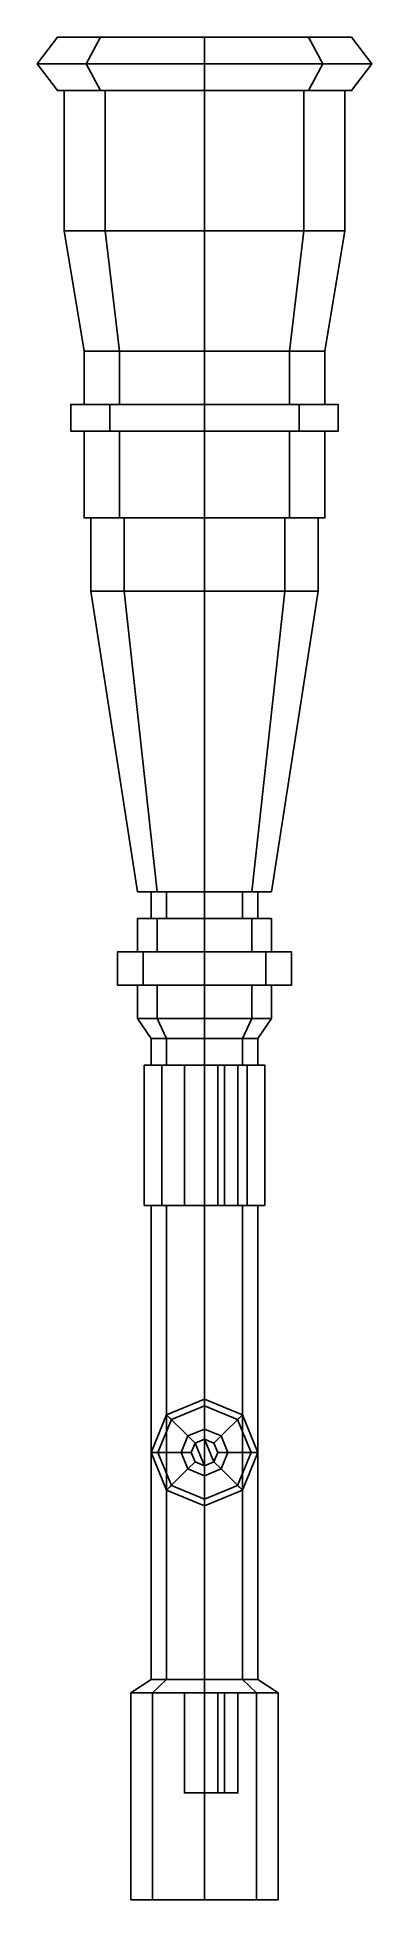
# Model space of a CAD drawing. Extents: x -0.45 to 0.05, y -5.13 to -2.34.
import ezdxf

# ---------------------------------------------------------------- set-up
doc = ezdxf.new("R2010")
doc.units = 0
doc.layers.add('SCOPE', color=2, linetype='CONTINUOUS')

msp = doc.modelspace()

# ---------------------------------------------------------------- linework, layer by layer
at = {"layer": 'SCOPE'}
for points in [[(-0.42, -2.34, 0.35), (-0.3556, -2.34, 0.1944), (-0.3768, -2.38, 0.1732), (-0.45, -2.38, 0.35)], [(-0.3556, -2.34, 0.5056), (-0.42, -2.34, 0.35), (-0.45, -2.38, 0.35), (-0.3768, -2.38, 0.5268)], [(-0.0444, -2.34, 0.1944), (-0.42, -2.34, 0.35), (-0.3556, -2.34, 0.5056), (0.02, -2.34, 0.35)], [(-0.2, -2.34, 0.13), (-0.3556, -2.34, 0.1944), (-0.42, -2.34, 0.35), (-0.0444, -2.34, 0.1944)], [(-0.3556, -2.34, 0.1944), (-0.2, -2.34, 0.13), (-0.2, -2.38, 0.1), (-0.3768, -2.38, 0.1732)], [(-0.2, -2.34, 0.57), (-0.3556, -2.34, 0.5056), (-0.3768, -2.38, 0.5268), (-0.2, -2.38, 0.6)], [(0.02, -2.34, 0.35), (-0.3556, -2.34, 0.5056), (-0.2, -2.34, 0.57), (-0.0444, -2.34, 0.5056)], [(-0.2, -2.34, 0.13), (-0.0444, -2.34, 0.1944), (-0.0232, -2.38, 0.1732), (-0.2, -2.38, 0.1)], [(-0.0444, -2.34, 0.5056), (-0.2, -2.34, 0.57), (-0.2, -2.38, 0.6), (-0.0232, -2.38, 0.5268)], [(-0.0444, -2.34, 0.1944), (0.02, -2.34, 0.35), (0.05, -2.38, 0.35), (-0.0232, -2.38, 0.1732)], [(0.02, -2.34, 0.35), (-0.0444, -2.34, 0.5056), (-0.0232, -2.38, 0.5268), (0.05, -2.38, 0.35)], [(-0.42, -2.42, 0.35), (-0.3556, -2.42, 0.5056), (-0.3768, -2.38, 0.5268), (-0.45, -2.38, 0.35)], [(-0.3556, -2.42, 0.1944), (-0.42, -2.42, 0.35), (-0.45, -2.38, 0.35), (-0.3768, -2.38, 0.1732)], [(-0.3556, -2.42, 0.5056), (-0.2, -2.42, 0.57), (-0.2, -2.38, 0.6), (-0.3768, -2.38, 0.5268)], [(-0.2, -2.42, 0.13), (-0.3556, -2.42, 0.1944), (-0.3768, -2.38, 0.1732), (-0.2, -2.38, 0.1)], [(-0.2, -2.42, 0.57), (-0.0444, -2.42, 0.5056), (-0.0232, -2.38, 0.5268), (-0.2, -2.38, 0.6)], [(-0.0444, -2.42, 0.1944), (-0.2, -2.42, 0.13), (-0.2, -2.38, 0.1), (-0.0232, -2.38, 0.1732)], [(-0.0444, -2.42, 0.5056), (0.02, -2.42, 0.35), (0.05, -2.38, 0.35), (-0.0232, -2.38, 0.5268)], [(0.02, -2.42, 0.35), (-0.0444, -2.42, 0.1944), (-0.0232, -2.38, 0.1732), (0.05, -2.38, 0.35)], [(-0.41, -2.63, 0.35), (-0.3485, -2.63, 0.4985), (-0.3485, -2.42, 0.4985), (-0.41, -2.42, 0.35)], [(-0.3485, -2.63, 0.2015), (-0.41, -2.63, 0.35), (-0.41, -2.42, 0.35), (-0.3485, -2.42, 0.2015)], [(-0.3485, -2.63, 0.4985), (-0.2, -2.63, 0.56), (-0.2, -2.42, 0.56), (-0.3485, -2.42, 0.4985)], [(-0.2, -2.63, 0.14), (-0.3485, -2.63, 0.2015), (-0.3485, -2.42, 0.2015), (-0.2, -2.42, 0.14)], [(-0.2, -2.63, 0.56), (-0.0515, -2.63, 0.4985), (-0.0515, -2.42, 0.4985), (-0.2, -2.42, 0.56)], [(-0.0515, -2.63, 0.2015), (-0.2, -2.63, 0.14), (-0.2, -2.42, 0.14), (-0.0515, -2.42, 0.2015)], [(-0.0515, -2.63, 0.4985), (0.01, -2.63, 0.35), (0.01, -2.42, 0.35), (-0.0515, -2.42, 0.4985)], [(0.01, -2.63, 0.35), (-0.0515, -2.63, 0.2015), (-0.0515, -2.42, 0.2015), (0.01, -2.42, 0.35)], [(-0.38, -2.81, 0.35), (-0.3273, -2.81, 0.4773), (-0.3485, -2.63, 0.4985), (-0.41, -2.63, 0.35)], [(-0.3273, -2.81, 0.2227), (-0.38, -2.81, 0.35), (-0.41, -2.63, 0.35), (-0.3485, -2.63, 0.2015)], [(-0.3273, -2.81, 0.4773), (-0.2, -2.81, 0.53), (-0.2, -2.63, 0.56), (-0.3485, -2.63, 0.4985)], [(-0.2, -2.81, 0.17), (-0.3273, -2.81, 0.2227), (-0.3485, -2.63, 0.2015), (-0.2, -2.63, 0.14)], [(-0.2, -2.81, 0.53), (-0.0727, -2.81, 0.4773), (-0.0515, -2.63, 0.4985), (-0.2, -2.63, 0.56)], [(-0.0727, -2.81, 0.2227), (-0.2, -2.81, 0.17), (-0.2, -2.63, 0.14), (-0.0515, -2.63, 0.2015)], [(-0.0727, -2.81, 0.4773), (-0.02, -2.81, 0.35), (0.01, -2.63, 0.35), (-0.0515, -2.63, 0.4985)], [(-0.02, -2.81, 0.35), (-0.0727, -2.81, 0.2227), (-0.0515, -2.63, 0.2015), (0.01, -2.63, 0.35)], [(-0.38, -2.89, 0.35), (-0.3273, -2.89, 0.4773), (-0.3273, -2.81, 0.4773), (-0.38, -2.81, 0.35)], [(-0.3273, -2.89, 0.2227), (-0.38, -2.89, 0.35), (-0.38, -2.81, 0.35), (-0.3273, -2.81, 0.2227)], [(-0.3273, -2.89, 0.4773), (-0.2, -2.89, 0.53), (-0.2, -2.81, 0.53), (-0.3273, -2.81, 0.4773)], [(-0.2, -2.89, 0.17), (-0.3273, -2.89, 0.2227), (-0.3273, -2.81, 0.2227), (-0.2, -2.81, 0.17)], [(-0.2, -2.89, 0.53), (-0.0727, -2.89, 0.4773), (-0.0727, -2.81, 0.4773), (-0.2, -2.81, 0.53)], [(-0.0727, -2.89, 0.2227), (-0.2, -2.89, 0.17), (-0.2, -2.81, 0.17), (-0.0727, -2.81, 0.2227)], [(-0.0727, -2.89, 0.4773), (-0.02, -2.89, 0.35), (-0.02, -2.81, 0.35), (-0.0727, -2.81, 0.4773)], [(-0.02, -2.89, 0.35), (-0.0727, -2.89, 0.2227), (-0.0727, -2.81, 0.2227), (-0.02, -2.81, 0.35)], [(-0.4, -2.93, 0.35), (-0.3414, -2.93, 0.4914), (-0.3414, -2.89, 0.4914), (-0.4, -2.89, 0.35)], [(-0.3414, -2.93, 0.2086), (-0.4, -2.93, 0.35), (-0.4, -2.89, 0.35), (-0.3414, -2.89, 0.2086)], [(-0.38, -2.89, 0.35), (-0.3273, -2.89, 0.2227), (-0.3414, -2.89, 0.2086), (-0.4, -2.89, 0.35)], [(-0.3273, -2.89, 0.4773), (-0.38, -2.89, 0.35), (-0.4, -2.89, 0.35), (-0.3414, -2.89, 0.4914)], [(-0.3414, -2.93, 0.4914), (-0.2, -2.93, 0.55), (-0.2, -2.89, 0.55), (-0.3414, -2.89, 0.4914)], [(-0.2, -2.93, 0.15), (-0.3414, -2.93, 0.2086), (-0.3414, -2.89, 0.2086), (-0.2, -2.89, 0.15)], [(-0.3273, -2.89, 0.2227), (-0.2, -2.89, 0.17), (-0.2, -2.89, 0.15), (-0.3414, -2.89, 0.2086)], [(-0.2, -2.89, 0.53), (-0.3273, -2.89, 0.4773), (-0.3414, -2.89, 0.4914), (-0.2, -2.89, 0.55)], [(-0.2, -2.93, 0.55), (-0.0586, -2.93, 0.4914), (-0.0586, -2.89, 0.4914), (-0.2, -2.89, 0.55)], [(-0.0586, -2.93, 0.2086), (-0.2, -2.93, 0.15), (-0.2, -2.89, 0.15), (-0.0586, -2.89, 0.2086)], [(-0.0727, -2.89, 0.4773), (-0.2, -2.89, 0.53), (-0.2, -2.89, 0.55), (-0.0586, -2.89, 0.4914)], [(-0.2, -2.89, 0.17), (-0.0727, -2.89, 0.2227), (-0.0586, -2.89, 0.2086), (-0.2, -2.89, 0.15)], [(-0.02, -2.89, 0.35), (-0.0727, -2.89, 0.4773), (-0.0586, -2.89, 0.4914), (0, -2.89, 0.35)], [(-0.0727, -2.89, 0.2227), (-0.02, -2.89, 0.35), (0, -2.89, 0.35), (-0.0586, -2.89, 0.2086)], [(-0.0586, -2.93, 0.4914), (0, -2.93, 0.35), (0, -2.89, 0.35), (-0.0586, -2.89, 0.4914)], [(0, -2.93, 0.35), (-0.0586, -2.93, 0.2086), (-0.0586, -2.89, 0.2086), (0, -2.89, 0.35)], [(-0.3273, -2.93, 0.2227), (-0.38, -2.93, 0.35), (-0.4, -2.93, 0.35), (-0.3414, -2.93, 0.2086)], [(-0.38, -2.93, 0.35), (-0.3273, -2.93, 0.4773), (-0.3414, -2.93, 0.4914), (-0.4, -2.93, 0.35)], [(-0.38, -3.06, 0.35), (-0.3273, -3.06, 0.4773), (-0.3273, -2.93, 0.4773), (-0.38, -2.93, 0.35)], [(-0.3273, -3.06, 0.2227), (-0.38, -3.06, 0.35), (-0.38, -2.93, 0.35), (-0.3273, -2.93, 0.2227)], [(-0.2, -2.93, 0.17), (-0.3273, -2.93, 0.2227), (-0.3414, -2.93, 0.2086), (-0.2, -2.93, 0.15)], [(-0.3273, -2.93, 0.4773), (-0.2, -2.93, 0.53), (-0.2, -2.93, 0.55), (-0.3414, -2.93, 0.4914)], [(-0.3273, -3.06, 0.4773), (-0.2, -3.06, 0.53), (-0.2, -2.93, 0.53), (-0.3273, -2.93, 0.4773)], [(-0.2, -3.06, 0.17), (-0.3273, -3.06, 0.2227), (-0.3273, -2.93, 0.2227), (-0.2, -2.93, 0.17)], [(-0.2, -3.06, 0.53), (-0.0727, -3.06, 0.4773), (-0.0727, -2.93, 0.4773), (-0.2, -2.93, 0.53)], [(-0.0727, -3.06, 0.2227), (-0.2, -3.06, 0.17), (-0.2, -2.93, 0.17), (-0.0727, -2.93, 0.2227)], [(-0.2, -2.93, 0.53), (-0.0727, -2.93, 0.4773), (-0.0586, -2.93, 0.4914), (-0.2, -2.93, 0.55)], [(-0.0727, -2.93, 0.2227), (-0.2, -2.93, 0.17), (-0.2, -2.93, 0.15), (-0.0586, -2.93, 0.2086)], [(-0.0727, -3.06, 0.4773), (-0.02, -3.06, 0.35), (-0.02, -2.93, 0.35), (-0.0727, -2.93, 0.4773)], [(-0.02, -3.06, 0.35), (-0.0727, -3.06, 0.2227), (-0.0727, -2.93, 0.2227), (-0.02, -2.93, 0.35)], [(-0.0727, -2.93, 0.4773), (-0.02, -2.93, 0.35), (0, -2.93, 0.35), (-0.0586, -2.93, 0.4914)], [(-0.02, -2.93, 0.35), (-0.0727, -2.93, 0.2227), (-0.0586, -2.93, 0.2086), (0, -2.93, 0.35)], [(-0.3202, -3.06, 0.2298), (-0.37, -3.06, 0.35), (-0.38, -3.06, 0.35), (-0.3273, -3.06, 0.2227)], [(-0.37, -3.06, 0.35), (-0.3202, -3.06, 0.4702), (-0.3273, -3.06, 0.4773), (-0.38, -3.06, 0.35)], [(-0.37, -3.17, 0.35), (-0.3202, -3.17, 0.4702), (-0.3202, -3.06, 0.4702), (-0.37, -3.06, 0.35)], [(-0.3202, -3.17, 0.2298), (-0.37, -3.17, 0.35), (-0.37, -3.06, 0.35), (-0.3202, -3.06, 0.2298)], [(-0.2, -3.06, 0.18), (-0.3202, -3.06, 0.2298), (-0.3273, -3.06, 0.2227), (-0.2, -3.06, 0.17)], [(-0.3202, -3.06, 0.4702), (-0.2, -3.06, 0.52), (-0.2, -3.06, 0.53), (-0.3273, -3.06, 0.4773)], [(-0.3202, -3.17, 0.4702), (-0.2, -3.17, 0.52), (-0.2, -3.06, 0.52), (-0.3202, -3.06, 0.4702)], [(-0.2, -3.17, 0.18), (-0.3202, -3.17, 0.2298), (-0.3202, -3.06, 0.2298), (-0.2, -3.06, 0.18)], [(-0.2, -3.17, 0.52), (-0.0798, -3.17, 0.4702), (-0.0798, -3.06, 0.4702), (-0.2, -3.06, 0.52)], [(-0.0798, -3.17, 0.2298), (-0.2, -3.17, 0.18), (-0.2, -3.06, 0.18), (-0.0798, -3.06, 0.2298)], [(-0.2, -3.06, 0.52), (-0.0798, -3.06, 0.4702), (-0.0727, -3.06, 0.4773), (-0.2, -3.06, 0.53)], [(-0.0798, -3.06, 0.2298), (-0.2, -3.06, 0.18), (-0.2, -3.06, 0.17), (-0.0727, -3.06, 0.2227)], [(-0.0798, -3.17, 0.4702), (-0.03, -3.17, 0.35), (-0.03, -3.06, 0.35), (-0.0798, -3.06, 0.4702)], [(-0.03, -3.17, 0.35), (-0.0798, -3.17, 0.2298), (-0.0798, -3.06, 0.2298), (-0.03, -3.06, 0.35)], [(-0.0798, -3.06, 0.4702), (-0.03, -3.06, 0.35), (-0.02, -3.06, 0.35), (-0.0727, -3.06, 0.4773)], [(-0.03, -3.06, 0.35), (-0.0798, -3.06, 0.2298), (-0.0727, -3.06, 0.2227), (-0.02, -3.06, 0.35)], [(-0.37, -3.17, 0.35), (-0.3202, -3.17, 0.2298), (-0.2707, -3.62, 0.2793), (-0.3, -3.62, 0.35)], [(-0.3202, -3.17, 0.4702), (-0.37, -3.17, 0.35), (-0.3, -3.62, 0.35), (-0.2707, -3.62, 0.4207)], [(-0.3202, -3.17, 0.2298), (-0.2, -3.17, 0.18), (-0.2, -3.62, 0.25), (-0.2707, -3.62, 0.2793)], [(-0.2, -3.17, 0.52), (-0.3202, -3.17, 0.4702), (-0.2707, -3.62, 0.4207), (-0.2, -3.62, 0.45)], [(-0.2, -3.17, 0.18), (-0.0798, -3.17, 0.2298), (-0.1293, -3.62, 0.2793), (-0.2, -3.62, 0.25)], [(-0.0798, -3.17, 0.4702), (-0.2, -3.17, 0.52), (-0.2, -3.62, 0.45), (-0.1293, -3.62, 0.4207)], [(-0.0798, -3.17, 0.2298), (-0.03, -3.17, 0.35), (-0.1, -3.62, 0.35), (-0.1293, -3.62, 0.2793)], [(-0.03, -3.17, 0.35), (-0.0798, -3.17, 0.4702), (-0.1293, -3.62, 0.4207), (-0.1, -3.62, 0.35)], [(-0.3, -3.62, 0.35), (-0.2707, -3.62, 0.2793), (-0.2566, -3.62, 0.2934), (-0.28, -3.62, 0.35)], [(-0.2707, -3.62, 0.4207), (-0.3, -3.62, 0.35), (-0.28, -3.62, 0.35), (-0.2566, -3.62, 0.4066)], [(-0.28, -3.66, 0.35), (-0.2566, -3.66, 0.4066), (-0.2566, -3.62, 0.4066), (-0.28, -3.62, 0.35)], [(-0.2566, -3.66, 0.2934), (-0.28, -3.66, 0.35), (-0.28, -3.62, 0.35), (-0.2566, -3.62, 0.2934)], [(-0.2707, -3.62, 0.2793), (-0.2, -3.62, 0.25), (-0.2, -3.62, 0.27), (-0.2566, -3.62, 0.2934)], [(-0.2, -3.62, 0.45), (-0.2707, -3.62, 0.4207), (-0.2566, -3.62, 0.4066), (-0.2, -3.62, 0.43)], [(-0.2566, -3.66, 0.4066), (-0.2, -3.66, 0.43), (-0.2, -3.62, 0.43), (-0.2566, -3.62, 0.4066)], [(-0.2, -3.66, 0.27), (-0.2566, -3.66, 0.2934), (-0.2566, -3.62, 0.2934), (-0.2, -3.62, 0.27)], [(-0.2, -3.66, 0.43), (-0.1434, -3.66, 0.4066), (-0.1434, -3.62, 0.4066), (-0.2, -3.62, 0.43)], [(-0.1434, -3.66, 0.2934), (-0.2, -3.66, 0.27), (-0.2, -3.62, 0.27), (-0.1434, -3.62, 0.2934)], [(-0.1293, -3.62, 0.4207), (-0.2, -3.62, 0.45), (-0.2, -3.62, 0.43), (-0.1434, -3.62, 0.4066)], [(-0.2, -3.62, 0.25), (-0.1293, -3.62, 0.2793), (-0.1434, -3.62, 0.2934), (-0.2, -3.62, 0.27)], [(-0.1434, -3.66, 0.4066), (-0.12, -3.66, 0.35), (-0.12, -3.62, 0.35), (-0.1434, -3.62, 0.4066)], [(-0.12, -3.66, 0.35), (-0.1434, -3.66, 0.2934), (-0.1434, -3.62, 0.2934), (-0.12, -3.62, 0.35)], [(-0.1, -3.62, 0.35), (-0.1293, -3.62, 0.4207), (-0.1434, -3.62, 0.4066), (-0.12, -3.62, 0.35)], [(-0.1293, -3.62, 0.2793), (-0.1, -3.62, 0.35), (-0.12, -3.62, 0.35), (-0.1434, -3.62, 0.2934)], [(-0.3, -3.71, 0.35), (-0.2707, -3.71, 0.4207), (-0.2707, -3.66, 0.4207), (-0.3, -3.66, 0.35)], [(-0.2707, -3.71, 0.2793), (-0.3, -3.71, 0.35), (-0.3, -3.66, 0.35), (-0.2707, -3.66, 0.2793)], [(-0.2707, -3.66, 0.2793), (-0.3, -3.66, 0.35), (-0.28, -3.66, 0.35), (-0.2566, -3.66, 0.2934)], [(-0.3, -3.66, 0.35), (-0.2707, -3.66, 0.4207), (-0.2566, -3.66, 0.4066), (-0.28, -3.66, 0.35)], [(-0.2707, -3.71, 0.4207), (-0.2, -3.71, 0.45), (-0.2, -3.66, 0.45), (-0.2707, -3.66, 0.4207)], [(-0.2, -3.71, 0.25), (-0.2707, -3.71, 0.2793), (-0.2707, -3.66, 0.2793), (-0.2, -3.66, 0.25)], [(-0.2, -3.66, 0.25), (-0.2707, -3.66, 0.2793), (-0.2566, -3.66, 0.2934), (-0.2, -3.66, 0.27)], [(-0.2707, -3.66, 0.4207), (-0.2, -3.66, 0.45), (-0.2, -3.66, 0.43), (-0.2566, -3.66, 0.4066)], [(-0.2, -3.71, 0.45), (-0.1293, -3.71, 0.4207), (-0.1293, -3.66, 0.4207), (-0.2, -3.66, 0.45)], [(-0.1293, -3.71, 0.2793), (-0.2, -3.71, 0.25), (-0.2, -3.66, 0.25), (-0.1293, -3.66, 0.2793)], [(-0.2, -3.66, 0.45), (-0.1293, -3.66, 0.4207), (-0.1434, -3.66, 0.4066), (-0.2, -3.66, 0.43)], [(-0.1293, -3.66, 0.2793), (-0.2, -3.66, 0.25), (-0.2, -3.66, 0.27), (-0.1434, -3.66, 0.2934)], [(-0.1293, -3.66, 0.4207), (-0.1, -3.66, 0.35), (-0.12, -3.66, 0.35), (-0.1434, -3.66, 0.4066)], [(-0.1, -3.66, 0.35), (-0.1293, -3.66, 0.2793), (-0.1434, -3.66, 0.2934), (-0.12, -3.66, 0.35)], [(-0.1293, -3.71, 0.4207), (-0.1, -3.71, 0.35), (-0.1, -3.66, 0.35), (-0.1293, -3.66, 0.4207)], [(-0.1, -3.71, 0.35), (-0.1293, -3.71, 0.2793), (-0.1293, -3.66, 0.2793), (-0.1, -3.66, 0.35)], [(-0.33, -3.76, 0.35), (-0.2919, -3.76, 0.4419), (-0.2919, -3.71, 0.4419), (-0.33, -3.71, 0.35)], [(-0.2919, -3.76, 0.2581), (-0.33, -3.76, 0.35), (-0.33, -3.71, 0.35), (-0.2919, -3.71, 0.2581)], [(-0.3, -3.71, 0.35), (-0.2707, -3.71, 0.2793), (-0.2919, -3.71, 0.2581), (-0.33, -3.71, 0.35)], [(-0.2707, -3.71, 0.4207), (-0.3, -3.71, 0.35), (-0.33, -3.71, 0.35), (-0.2919, -3.71, 0.4419)], [(-0.2919, -3.76, 0.4419), (-0.2, -3.76, 0.48), (-0.2, -3.71, 0.48), (-0.2919, -3.71, 0.4419)], [(-0.2, -3.76, 0.22), (-0.2919, -3.76, 0.2581), (-0.2919, -3.71, 0.2581), (-0.2, -3.71, 0.22)], [(-0.2, -3.71, 0.45), (-0.2707, -3.71, 0.4207), (-0.2919, -3.71, 0.4419), (-0.2, -3.71, 0.48)], [(-0.2707, -3.71, 0.2793), (-0.2, -3.71, 0.25), (-0.2, -3.71, 0.22), (-0.2919, -3.71, 0.2581)], [(-0.2, -3.76, 0.48), (-0.1081, -3.76, 0.4419), (-0.1081, -3.71, 0.4419), (-0.2, -3.71, 0.48)], [(-0.1081, -3.76, 0.2581), (-0.2, -3.76, 0.22), (-0.2, -3.71, 0.22), (-0.1081, -3.71, 0.2581)], [(-0.1293, -3.71, 0.4207), (-0.2, -3.71, 0.45), (-0.2, -3.71, 0.48), (-0.1081, -3.71, 0.4419)], [(-0.2, -3.71, 0.25), (-0.1293, -3.71, 0.2793), (-0.1081, -3.71, 0.2581), (-0.2, -3.71, 0.22)], [(-0.1, -3.71, 0.35), (-0.1293, -3.71, 0.4207), (-0.1081, -3.71, 0.4419), (-0.07, -3.71, 0.35)], [(-0.1293, -3.71, 0.2793), (-0.1, -3.71, 0.35), (-0.07, -3.71, 0.35), (-0.1081, -3.71, 0.2581)], [(-0.1081, -3.76, 0.4419), (-0.07, -3.76, 0.35), (-0.07, -3.71, 0.35), (-0.1081, -3.71, 0.4419)], [(-0.07, -3.76, 0.35), (-0.1081, -3.76, 0.2581), (-0.1081, -3.71, 0.2581), (-0.07, -3.71, 0.35)], [(-0.2707, -3.76, 0.2793), (-0.3, -3.76, 0.35), (-0.33, -3.76, 0.35), (-0.2919, -3.76, 0.2581)], [(-0.3, -3.76, 0.35), (-0.2707, -3.76, 0.4207), (-0.2919, -3.76, 0.4419), (-0.33, -3.76, 0.35)], [(-0.3, -3.81, 0.35), (-0.2707, -3.81, 0.4207), (-0.2707, -3.76, 0.4207), (-0.3, -3.76, 0.35)], [(-0.2707, -3.81, 0.2793), (-0.3, -3.81, 0.35), (-0.3, -3.76, 0.35), (-0.2707, -3.76, 0.2793)], [(-0.2, -3.76, 0.25), (-0.2707, -3.76, 0.2793), (-0.2919, -3.76, 0.2581), (-0.2, -3.76, 0.22)], [(-0.2707, -3.76, 0.4207), (-0.2, -3.76, 0.45), (-0.2, -3.76, 0.48), (-0.2919, -3.76, 0.4419)], [(-0.2707, -3.81, 0.4207), (-0.2, -3.81, 0.45), (-0.2, -3.76, 0.45), (-0.2707, -3.76, 0.4207)], [(-0.2, -3.81, 0.25), (-0.2707, -3.81, 0.2793), (-0.2707, -3.76, 0.2793), (-0.2, -3.76, 0.25)], [(-0.2, -3.81, 0.45), (-0.1293, -3.81, 0.4207), (-0.1293, -3.76, 0.4207), (-0.2, -3.76, 0.45)], [(-0.1293, -3.81, 0.2793), (-0.2, -3.81, 0.25), (-0.2, -3.76, 0.25), (-0.1293, -3.76, 0.2793)], [(-0.2, -3.76, 0.45), (-0.1293, -3.76, 0.4207), (-0.1081, -3.76, 0.4419), (-0.2, -3.76, 0.48)], [(-0.1293, -3.76, 0.2793), (-0.2, -3.76, 0.25), (-0.2, -3.76, 0.22), (-0.1081, -3.76, 0.2581)], [(-0.1293, -3.81, 0.4207), (-0.1, -3.81, 0.35), (-0.1, -3.76, 0.35), (-0.1293, -3.76, 0.4207)], [(-0.1, -3.81, 0.35), (-0.1293, -3.81, 0.2793), (-0.1293, -3.76, 0.2793), (-0.1, -3.76, 0.35)], [(-0.1293, -3.76, 0.4207), (-0.1, -3.76, 0.35), (-0.07, -3.76, 0.35), (-0.1081, -3.76, 0.4419)], [(-0.1, -3.76, 0.35), (-0.1293, -3.76, 0.2793), (-0.1081, -3.76, 0.2581), (-0.07, -3.76, 0.35)], [(-0.3, -3.81, 0.35), (-0.2707, -3.81, 0.2793), (-0.2566, -3.84, 0.2934), (-0.28, -3.84, 0.35)], [(-0.2707, -3.81, 0.4207), (-0.3, -3.81, 0.35), (-0.28, -3.84, 0.35), (-0.2566, -3.84, 0.4066)], [(-0.2707, -3.81, 0.2793), (-0.2, -3.81, 0.25), (-0.2, -3.84, 0.27), (-0.2566, -3.84, 0.2934)], [(-0.2, -3.81, 0.45), (-0.2707, -3.81, 0.4207), (-0.2566, -3.84, 0.4066), (-0.2, -3.84, 0.43)], [(-0.2, -3.81, 0.25), (-0.1293, -3.81, 0.2793), (-0.1434, -3.84, 0.2934), (-0.2, -3.84, 0.27)], [(-0.1293, -3.81, 0.4207), (-0.2, -3.81, 0.45), (-0.2, -3.84, 0.43), (-0.1434, -3.84, 0.4066)], [(-0.1293, -3.81, 0.2793), (-0.1, -3.81, 0.35), (-0.12, -3.84, 0.35), (-0.1434, -3.84, 0.2934)], [(-0.1, -3.81, 0.35), (-0.1293, -3.81, 0.4207), (-0.1434, -3.84, 0.4066), (-0.12, -3.84, 0.35)], [(-0.28, -3.88, 0.35), (-0.2566, -3.88, 0.4066), (-0.2566, -3.84, 0.4066), (-0.28, -3.84, 0.35)], [(-0.2566, -3.88, 0.2934), (-0.28, -3.88, 0.35), (-0.28, -3.84, 0.35), (-0.2566, -3.84, 0.2934)], [(-0.2566, -3.88, 0.4066), (-0.2, -3.88, 0.43), (-0.2, -3.84, 0.43), (-0.2566, -3.84, 0.4066)], [(-0.2, -3.88, 0.27), (-0.2566, -3.88, 0.2934), (-0.2566, -3.84, 0.2934), (-0.2, -3.84, 0.27)], [(-0.2, -3.88, 0.43), (-0.1434, -3.88, 0.4066), (-0.1434, -3.84, 0.4066), (-0.2, -3.84, 0.43)], [(-0.1434, -3.88, 0.2934), (-0.2, -3.88, 0.27), (-0.2, -3.84, 0.27), (-0.1434, -3.84, 0.2934)], [(-0.1434, -3.88, 0.4066), (-0.12, -3.88, 0.35), (-0.12, -3.84, 0.35), (-0.1434, -3.84, 0.4066)], [(-0.12, -3.88, 0.35), (-0.1434, -3.88, 0.2934), (-0.1434, -3.84, 0.2934), (-0.12, -3.84, 0.35)], [(-0.29, -4.09, 0.35), (-0.2636, -4.09, 0.4136), (-0.2636, -3.88, 0.4136), (-0.29, -3.88, 0.35)], [(-0.2636, -4.09, 0.2864), (-0.29, -4.09, 0.35), (-0.29, -3.88, 0.35), (-0.2636, -3.88, 0.2864)], [(-0.2566, -3.88, 0.4066), (-0.28, -3.88, 0.35), (-0.29, -3.88, 0.35), (-0.2636, -3.88, 0.4136)], [(-0.28, -3.88, 0.35), (-0.2566, -3.88, 0.2934), (-0.2636, -3.88, 0.2864), (-0.29, -3.88, 0.35)], [(-0.2636, -4.09, 0.4136), (-0.2, -4.09, 0.44), (-0.2, -3.88, 0.44), (-0.2636, -3.88, 0.4136)], [(-0.2, -4.09, 0.26), (-0.2636, -4.09, 0.2864), (-0.2636, -3.88, 0.2864), (-0.2, -3.88, 0.26)], [(-0.2, -3.88, 0.43), (-0.2566, -3.88, 0.4066), (-0.2636, -3.88, 0.4136), (-0.2, -3.88, 0.44)], [(-0.2566, -3.88, 0.2934), (-0.2, -3.88, 0.27), (-0.2, -3.88, 0.26), (-0.2636, -3.88, 0.2864)], [(-0.23, -4.09, 0.05), (-0.23, -4.09, 0.2724), (-0.23, -3.88, 0.2724), (-0.23, -3.88, 0.05)], [(-0.18, -4.09, -0.03), (-0.23, -4.09, 0.05), (-0.23, -3.88, 0.05), (-0.18, -3.88, -0.03)], [(-0.17, -3.88, 0.2724), (-0.17, -3.88, 0.05), (-0.23, -3.88, 0.05), (-0.2, -3.88, 0.26)], [(-0.2, -3.88, 0.26), (-0.23, -3.88, 0.05), (-0.23, -3.88, 0.05), (-0.23, -3.88, 0.2724)], [(-0.17, -3.88, 0.05), (-0.15, -3.88, 0.01), (-0.18, -3.88, -0.03), (-0.23, -3.88, 0.05)], [(-0.2, -4.09, 0.44), (-0.1364, -4.09, 0.4136), (-0.1364, -3.88, 0.4136), (-0.2, -3.88, 0.44)], [(-0.1364, -4.09, 0.2864), (-0.2, -4.09, 0.26), (-0.2, -3.88, 0.26), (-0.1364, -3.88, 0.2864)], [(-0.2, -3.88, 0.27), (-0.1434, -3.88, 0.2934), (-0.1364, -3.88, 0.2864), (-0.2, -3.88, 0.26)], [(-0.1434, -3.88, 0.4066), (-0.2, -3.88, 0.43), (-0.2, -3.88, 0.44), (-0.1364, -3.88, 0.4136)], [(-0.18, -4.09, -0.15), (-0.18, -4.09, -0.03), (-0.18, -3.88, -0.03), (-0.18, -3.88, -0.15)], [(-0.18, -3.88, -0.15), (-0.18, -3.88, -0.03), (-0.15, -3.88, 0.01), (-0.15, -3.88, -0.15)], [(-0.15, -4.09, -0.15), (-0.18, -4.09, -0.15), (-0.18, -3.88, -0.15), (-0.15, -3.88, -0.15)], [(-0.17, -4.09, 0.2724), (-0.17, -4.09, 0.05), (-0.17, -3.88, 0.05), (-0.17, -3.88, 0.2724)], [(-0.17, -4.09, 0.05), (-0.15, -4.09, 0.01), (-0.15, -3.88, 0.01), (-0.17, -3.88, 0.05)], [(-0.1434, -3.88, 0.2934), (-0.12, -3.88, 0.35), (-0.11, -3.88, 0.35), (-0.1364, -3.88, 0.2864)], [(-0.12, -3.88, 0.35), (-0.1434, -3.88, 0.4066), (-0.1364, -3.88, 0.4136), (-0.11, -3.88, 0.35)], [(-0.1364, -4.09, 0.4136), (-0.11, -4.09, 0.35), (-0.11, -3.88, 0.35), (-0.1364, -3.88, 0.4136)], [(-0.11, -4.09, 0.35), (-0.1364, -4.09, 0.2864), (-0.1364, -3.88, 0.2864), (-0.11, -3.88, 0.35)], [(-0.28, -4.09, 0.35), (-0.2566, -4.09, 0.4066), (-0.2636, -4.09, 0.4136), (-0.29, -4.09, 0.35)], [(-0.2566, -4.09, 0.2934), (-0.28, -4.09, 0.35), (-0.29, -4.09, 0.35), (-0.2636, -4.09, 0.2864)], [(-0.28, -4.8, 0.35), (-0.2566, -4.8, 0.4066), (-0.2566, -4.09, 0.4066), (-0.28, -4.09, 0.35)], [(-0.2566, -4.8, 0.2934), (-0.28, -4.8, 0.35), (-0.28, -4.09, 0.35), (-0.2566, -4.09, 0.2934)], [(-0.2566, -4.09, 0.4066), (-0.2, -4.09, 0.43), (-0.2, -4.09, 0.44), (-0.2636, -4.09, 0.4136)], [(-0.2, -4.09, 0.27), (-0.2566, -4.09, 0.2934), (-0.2636, -4.09, 0.2864), (-0.2, -4.09, 0.26)], [(-0.2566, -4.8, 0.4066), (-0.2, -4.8, 0.43), (-0.2, -4.09, 0.43), (-0.2566, -4.09, 0.4066)], [(-0.2, -4.8, 0.27), (-0.2566, -4.8, 0.2934), (-0.2566, -4.09, 0.2934), (-0.2, -4.09, 0.27)], [(-0.2, -4.09, 0.26), (-0.23, -4.09, 0.05), (-0.17, -4.09, 0.05), (-0.17, -4.09, 0.2724)], [(-0.23, -4.09, 0.2724), (-0.23, -4.09, 0.05), (-0.23, -4.09, 0.05), (-0.2, -4.09, 0.26)], [(-0.23, -4.09, 0.05), (-0.18, -4.09, -0.03), (-0.15, -4.09, 0.01), (-0.17, -4.09, 0.05)], [(-0.2, -4.8, 0.43), (-0.1434, -4.8, 0.4066), (-0.1434, -4.09, 0.4066), (-0.2, -4.09, 0.43)], [(-0.1434, -4.8, 0.2934), (-0.2, -4.8, 0.27), (-0.2, -4.09, 0.27), (-0.1434, -4.09, 0.2934)], [(-0.1434, -4.09, 0.2934), (-0.2, -4.09, 0.27), (-0.2, -4.09, 0.26), (-0.1364, -4.09, 0.2864)], [(-0.2, -4.09, 0.43), (-0.1434, -4.09, 0.4066), (-0.1364, -4.09, 0.4136), (-0.2, -4.09, 0.44)], [(-0.15, -4.09, -0.15), (-0.15, -4.09, 0.01), (-0.18, -4.09, -0.03), (-0.18, -4.09, -0.15)], [(-0.1434, -4.8, 0.4066), (-0.12, -4.8, 0.35), (-0.12, -4.09, 0.35), (-0.1434, -4.09, 0.4066)], [(-0.12, -4.8, 0.35), (-0.1434, -4.8, 0.2934), (-0.1434, -4.09, 0.2934), (-0.12, -4.09, 0.35)], [(-0.12, -4.09, 0.35), (-0.1434, -4.09, 0.2934), (-0.1364, -4.09, 0.2864), (-0.11, -4.09, 0.35)], [(-0.1434, -4.09, 0.4066), (-0.12, -4.09, 0.35), (-0.11, -4.09, 0.35), (-0.1364, -4.09, 0.4136)], [(-0.2, -4.38, 0.47), (-0.2566, -4.4034, 0.47), (-0.2495, -4.4105, 0.52), (-0.2, -4.39, 0.52)], [(-0.2, -4.38, 0.52), (-0.2566, -4.4034, 0.52), (-0.2566, -4.4034, 0.56), (-0.2, -4.38, 0.56)], [(-0.2, -4.38, 0.43), (-0.2566, -4.4034, 0.4), (-0.2566, -4.4034, 0.47), (-0.2, -4.38, 0.47)], [(-0.2, -4.38, 0.56), (-0.2566, -4.4034, 0.56), (-0.2247, -4.4353, 0.56), (-0.2, -4.425, 0.56)], [(-0.1434, -4.4034, 0.47), (-0.2, -4.38, 0.47), (-0.2, -4.39, 0.52), (-0.1505, -4.4105, 0.52)], [(-0.1434, -4.4034, 0.52), (-0.2, -4.38, 0.52), (-0.2, -4.38, 0.56), (-0.1434, -4.4034, 0.56)], [(-0.1434, -4.4034, 0.4), (-0.2, -4.38, 0.43), (-0.2, -4.38, 0.47), (-0.1434, -4.4034, 0.47)], [(-0.1434, -4.4034, 0.56), (-0.2, -4.38, 0.56), (-0.2, -4.425, 0.56), (-0.1753, -4.4353, 0.56)], [(-0.2566, -4.4034, 0.47), (-0.28, -4.46, 0.47), (-0.27, -4.46, 0.52), (-0.2495, -4.4105, 0.52)], [(-0.2566, -4.4034, 0.52), (-0.28, -4.46, 0.52), (-0.28, -4.46, 0.56), (-0.2566, -4.4034, 0.56)], [(-0.2566, -4.4034, 0.4), (-0.28, -4.46, 0.35), (-0.28, -4.46, 0.47), (-0.2566, -4.4034, 0.47)], [(-0.2566, -4.4034, 0.56), (-0.28, -4.46, 0.56), (-0.235, -4.46, 0.56), (-0.2247, -4.4353, 0.56)], [(-0.12, -4.46, 0.56), (-0.1434, -4.4034, 0.56), (-0.1753, -4.4353, 0.56), (-0.165, -4.46, 0.56)], [(-0.12, -4.46, 0.47), (-0.1434, -4.4034, 0.47), (-0.1505, -4.4105, 0.52), (-0.13, -4.46, 0.52)], [(-0.12, -4.46, 0.52), (-0.1434, -4.4034, 0.52), (-0.1434, -4.4034, 0.56), (-0.12, -4.46, 0.56)], [(-0.12, -4.46, 0.35), (-0.1434, -4.4034, 0.4), (-0.1434, -4.4034, 0.47), (-0.12, -4.46, 0.47)], [(-0.2247, -4.4353, 0.56), (-0.235, -4.46, 0.56), (-0.22, -4.46, 0.58), (-0.2141, -4.4459, 0.58)], [(-0.2, -4.425, 0.56), (-0.2247, -4.4353, 0.56), (-0.2141, -4.4459, 0.58), (-0.2, -4.44, 0.58)], [(-0.1753, -4.4353, 0.56), (-0.2, -4.425, 0.56), (-0.2, -4.44, 0.58), (-0.1859, -4.4459, 0.58)], [(-0.165, -4.46, 0.56), (-0.1753, -4.4353, 0.56), (-0.1859, -4.4459, 0.58), (-0.18, -4.46, 0.58)], [(-0.28, -4.46, 0.47), (-0.2566, -4.5166, 0.47), (-0.2495, -4.5095, 0.52), (-0.27, -4.46, 0.52)], [(-0.28, -4.46, 0.52), (-0.2566, -4.5166, 0.52), (-0.2566, -4.5166, 0.56), (-0.28, -4.46, 0.56)], [(-0.28, -4.46, 0.35), (-0.2566, -4.5166, 0.39), (-0.2566, -4.5166, 0.47), (-0.28, -4.46, 0.47)], [(-0.28, -4.46, 0.56), (-0.2566, -4.5166, 0.56), (-0.2247, -4.4847, 0.56), (-0.235, -4.46, 0.56)], [(-0.235, -4.46, 0.56), (-0.2247, -4.4847, 0.56), (-0.2141, -4.4741, 0.58), (-0.22, -4.46, 0.58)], [(-0.2, -4.48, 0.58), (-0.2141, -4.4459, 0.58), (-0.22, -4.46, 0.58), (-0.2141, -4.4741, 0.58)], [(-0.1859, -4.4741, 0.58), (-0.2, -4.44, 0.58), (-0.2141, -4.4459, 0.58), (-0.2, -4.48, 0.58)], [(-0.18, -4.46, 0.58), (-0.1859, -4.4459, 0.58), (-0.2, -4.44, 0.58), (-0.1859, -4.4741, 0.58)], [(-0.1753, -4.4847, 0.56), (-0.165, -4.46, 0.56), (-0.18, -4.46, 0.58), (-0.1859, -4.4741, 0.58)], [(-0.1434, -4.5166, 0.56), (-0.12, -4.46, 0.56), (-0.165, -4.46, 0.56), (-0.1753, -4.4847, 0.56)], [(-0.1434, -4.5166, 0.47), (-0.12, -4.46, 0.47), (-0.13, -4.46, 0.52), (-0.1505, -4.5095, 0.52)], [(-0.1434, -4.5166, 0.52), (-0.12, -4.46, 0.52), (-0.12, -4.46, 0.56), (-0.1434, -4.5166, 0.56)], [(-0.1434, -4.5166, 0.39), (-0.12, -4.46, 0.35), (-0.12, -4.46, 0.47), (-0.1434, -4.5166, 0.47)], [(-0.2566, -4.5166, 0.56), (-0.2, -4.54, 0.56), (-0.2, -4.495, 0.56), (-0.2247, -4.4847, 0.56)], [(-0.2247, -4.4847, 0.56), (-0.2, -4.495, 0.56), (-0.2, -4.48, 0.58), (-0.2141, -4.4741, 0.58)], [(-0.2, -4.495, 0.56), (-0.1753, -4.4847, 0.56), (-0.1859, -4.4741, 0.58), (-0.2, -4.48, 0.58)], [(-0.2, -4.54, 0.56), (-0.1434, -4.5166, 0.56), (-0.1753, -4.4847, 0.56), (-0.2, -4.495, 0.56)], [(-0.2566, -4.5166, 0.47), (-0.2, -4.54, 0.47), (-0.2, -4.53, 0.52), (-0.2495, -4.5095, 0.52)], [(-0.2566, -4.5166, 0.52), (-0.2, -4.54, 0.52), (-0.2, -4.54, 0.56), (-0.2566, -4.5166, 0.56)], [(-0.2566, -4.5166, 0.39), (-0.2, -4.54, 0.43), (-0.2, -4.54, 0.47), (-0.2566, -4.5166, 0.47)], [(-0.2, -4.54, 0.47), (-0.1434, -4.5166, 0.47), (-0.1505, -4.5095, 0.52), (-0.2, -4.53, 0.52)], [(-0.2, -4.54, 0.52), (-0.1434, -4.5166, 0.52), (-0.1434, -4.5166, 0.56), (-0.2, -4.54, 0.56)], [(-0.2, -4.54, 0.43), (-0.1434, -4.5166, 0.39), (-0.1434, -4.5166, 0.47), (-0.2, -4.54, 0.47)], [(-0.28, -4.8, 0.35), (-0.2566, -4.8, 0.2934), (-0.2778, -4.82, 0.2722), (-0.31, -4.82, 0.35)], [(-0.2566, -4.8, 0.4066), (-0.28, -4.8, 0.35), (-0.31, -4.82, 0.35), (-0.2778, -4.82, 0.4278)], [(-0.31, -5.13, 0.35), (-0.2778, -5.13, 0.4278), (-0.2778, -4.82, 0.4278), (-0.31, -4.82, 0.35)], [(-0.2778, -5.13, 0.2722), (-0.31, -5.13, 0.35), (-0.31, -4.82, 0.35), (-0.2778, -4.82, 0.2722)], [(-0.2566, -4.8, 0.2934), (-0.2, -4.8, 0.27), (-0.2, -4.82, 0.24), (-0.2778, -4.82, 0.2722)], [(-0.2, -4.8, 0.43), (-0.2566, -4.8, 0.4066), (-0.2778, -4.82, 0.4278), (-0.2, -4.82, 0.46)], [(-0.2778, -5.13, 0.4278), (-0.2, -5.13, 0.46), (-0.2, -4.82, 0.46), (-0.2778, -4.82, 0.4278)], [(-0.2, -5.13, 0.24), (-0.2778, -5.13, 0.2722), (-0.2778, -4.82, 0.2722), (-0.2, -4.82, 0.24)], [(-0.23, -4.97, 0.05), (-0.23, -4.97, 0.2524), (-0.23, -4.82, 0.2524), (-0.23, -4.82, 0.05)], [(-0.17, -4.82, 0.05), (-0.15, -4.82, 0.01), (-0.18, -4.82, -0.03), (-0.23, -4.82, 0.05)], [(-0.18, -4.97, -0.03), (-0.23, -4.97, 0.05), (-0.23, -4.82, 0.05), (-0.18, -4.82, -0.03)], [(-0.17, -4.82, 0.2524), (-0.17, -4.82, 0.05), (-0.23, -4.82, 0.05), (-0.2, -4.82, 0.24)], [(-0.2, -4.82, 0.24), (-0.23, -4.82, 0.05), (-0.23, -4.82, 0.05), (-0.23, -4.82, 0.2524)], [(-0.2, -4.8, 0.27), (-0.1434, -4.8, 0.2934), (-0.1222, -4.82, 0.2722), (-0.2, -4.82, 0.24)], [(-0.1434, -4.8, 0.4066), (-0.2, -4.8, 0.43), (-0.2, -4.82, 0.46), (-0.1222, -4.82, 0.4278)], [(-0.2, -5.13, 0.46), (-0.1222, -5.13, 0.4278), (-0.1222, -4.82, 0.4278), (-0.2, -4.82, 0.46)], [(-0.1222, -5.13, 0.2722), (-0.2, -5.13, 0.24), (-0.2, -4.82, 0.24), (-0.1222, -4.82, 0.2722)], [(-0.15, -4.97, -0.15), (-0.18, -4.97, -0.15), (-0.18, -4.82, -0.15), (-0.15, -4.82, -0.15)], [(-0.18, -4.82, -0.15), (-0.18, -4.82, -0.03), (-0.15, -4.82, 0.01), (-0.15, -4.82, -0.15)], [(-0.18, -4.97, -0.15), (-0.18, -4.97, -0.03), (-0.18, -4.82, -0.03), (-0.18, -4.82, -0.15)], [(-0.17, -4.97, 0.2524), (-0.17, -4.97, 0.05), (-0.17, -4.82, 0.05), (-0.17, -4.82, 0.2524)], [(-0.17, -4.97, 0.05), (-0.15, -4.97, 0.01), (-0.15, -4.82, 0.01), (-0.17, -4.82, 0.05)], [(-0.1434, -4.8, 0.2934), (-0.12, -4.8, 0.35), (-0.09, -4.82, 0.35), (-0.1222, -4.82, 0.2722)], [(-0.12, -4.8, 0.35), (-0.1434, -4.8, 0.4066), (-0.1222, -4.82, 0.4278), (-0.09, -4.82, 0.35)], [(-0.1222, -5.13, 0.4278), (-0.09, -5.13, 0.35), (-0.09, -4.82, 0.35), (-0.1222, -4.82, 0.4278)], [(-0.09, -5.13, 0.35), (-0.1222, -5.13, 0.2722), (-0.1222, -4.82, 0.2722), (-0.09, -4.82, 0.35)], [(-0.23, -4.97, 0.05), (-0.18, -4.97, -0.03), (-0.15, -4.97, 0.01), (-0.17, -4.97, 0.05)], [(-0.17, -4.97, 0.05), (-0.2, -4.97, 0.24), (-0.23, -4.97, 0.2524), (-0.23, -4.97, 0.05)], [(-0.17, -4.97, 0.05), (-0.17, -4.97, 0.2524), (-0.2, -4.97, 0.24), (-0.17, -4.97, 0.05)], [(-0.15, -4.97, -0.15), (-0.15, -4.97, 0.01), (-0.18, -4.97, -0.03), (-0.18, -4.97, -0.15)], [(-0.31, -5.13, 0.35), (-0.1222, -5.13, 0.2722), (-0.09, -5.13, 0.35), (-0.2778, -5.13, 0.4278)], [(-0.2778, -5.13, 0.2722), (-0.2, -5.13, 0.24), (-0.1222, -5.13, 0.2722), (-0.31, -5.13, 0.35)], [(-0.2778, -5.13, 0.4278), (-0.09, -5.13, 0.35), (-0.1222, -5.13, 0.4278), (-0.2, -5.13, 0.46)]]:
    msp.add_3dface(points, dxfattribs=at)

doc.saveas('drawing.dxf')
